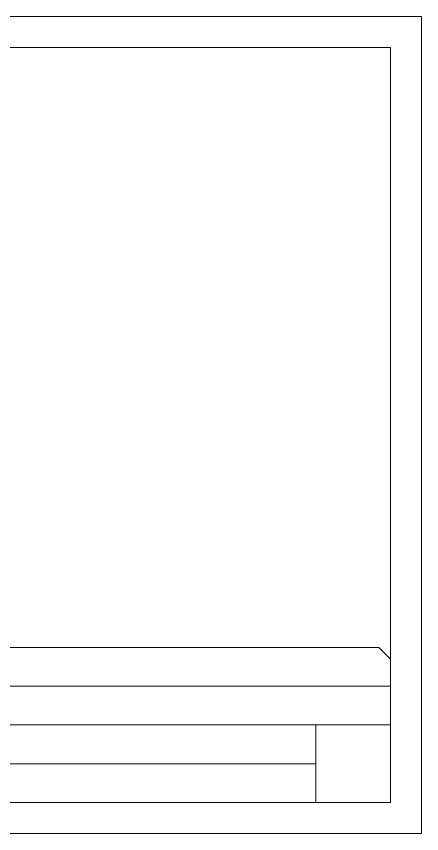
# Model space of a CAD drawing. Header units: metres. Extents: x 2743 to 9023, y 3809 to 6007.
# Drawn here: x 6904 to 7425, y 4957 to 6007 of the extents above; entities that cross this region are included whole.
import ezdxf

# ---------------------------------------------------------------- set-up
doc = ezdxf.new("R2010")
doc.units = ezdxf.units.M
doc.layers.add('SARRAFO DE PRESSAO', color=7, linetype='Continuous')

msp = doc.modelspace()

# ---------------------------------------------------------------- linework, layer by layer
at = {"layer": 'SARRAFO DE PRESSAO', "color": 30, "lineweight": 9}
for p, q in [((6365.3, 5146.5), (7384.7, 5146.5)), ((6365.3, 5096.7), (7288.7, 5096.7)), ((7384.7, 5096.7), (7288.7, 5096.7)), ((7288.7, 5096.7), (7288.7, 4997.1)), ((6365.3, 5046.9), (7288.7, 5046.9))]:
    msp.add_line(p, q, dxfattribs=at)
at = {"layer": 'SARRAFO DE PRESSAO', "color": 251, "lineweight": 9}
msp.add_lwpolyline([(5939.7, 4957.1), (7424.7, 4957.1), (7424.7, 6007.1), (5939.7, 6007.1)], dxfattribs=at)
at = {"layer": 'SARRAFO DE PRESSAO', "color": 30, "lineweight": 9}
for points in [[(6014.7, 4997.1), (7384.7, 4997.1), (7384.7, 5967.1), (6014.7, 5967.1)], [(7384.7, 4997.1), (7384.7, 5181.3), (7369.7, 5196.3), (6029.7, 5196.3), (6014.7, 5181.3), (6014.7, 5012.1), (6029.7, 4997.1), (7384.7, 4997.1)]]:
    msp.add_lwpolyline(points, dxfattribs=at)

doc.saveas('drawing.dxf')
